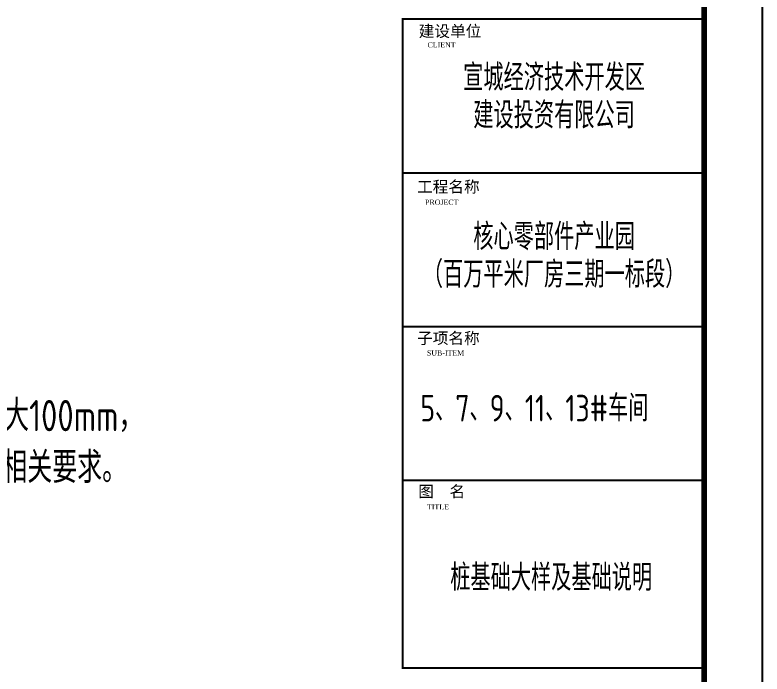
# Model space of a CAD drawing. Extents: x -2746917 to -971774, y -3334247 to -3250358.
# Drawn here: x -2293047 to -2280116, y -3303185 to -3291782 of the extents above; entities that cross this region are included whole.
import ezdxf
from ezdxf.enums import TextEntityAlignment as Align

# ---------------------------------------------------------------- set-up
doc = ezdxf.new("R2010")
doc.units = 0
doc.header["$LTSCALE"] = 1000
doc.header["$MEASUREMENT"] = 0
doc.layers.get('0').update_dxf_attribs({"linetype": 'CONTINUOUS'})
for name, color, linetype in [('PUB_TEXT', 7, 'CONTINUOUS'), ('PUB_TITLE', 4, 'CONTINUOUS'), ('TEXT', 7, 'CONTINUOUS'), ('WIN', 3, 'CONTINUOUS')]:
    doc.layers.add(name, color=color, linetype=linetype)
doc.layers.add('yichutu', color=7, linetype='CONTINUOUS', true_color=0xffffff, plot=False)
doc.styles.add('GHF', font='times.ttf')
doc.styles.add('hztxt', font='tssdeng.shx', dxfattribs={"width": 0.8, "bigfont": 'tssdchn.shx'})
doc.styles.add('STYLE1', font='simhei.ttf', dxfattribs={"width": 0.8})
doc.styles.add('TSSD_Rein', font='Tssdeng.shx', dxfattribs={"width": 0.75, "bigfont": 'hztxt.shx'})

# ---------------------------------------------------------------- blocks, each defined once
blk = doc.blocks.new('yct-743-420-74300-42000-100-2002.0')
at = {"layer": 'yichutu', "color": 7, "true_color": 0xffffff}
blk.add_lwpolyline([(0, 0), (0, 42000), (74300, 42000), (74300, 0)], close=True, dxfattribs=at)
blk = doc.blocks.new('A$C6B365CFD')
at = {"layer": 'PUB_TITLE', "color": 4}
for p, q in [((-2388, 4569), (2833, 4569)), ((-2388, 1910), (2833, 1910)), ((-2388, -749), (2833, -749))]:
    blk.add_line(p, q, dxfattribs=at)
at = {"layer": 'PUB_TITLE'}
blk.add_lwpolyline([(-70467, -17093), (-70467, 24907), (3833, 24907), (3833, -17093)], close=True, dxfattribs=at)
at = {"layer": 'PUB_TITLE', "const_width": 100}
blk.add_lwpolyline([(2833, -16093), (2833, 23907), (-69753, 23907), (-69753, -16093), (2833, -16093)], dxfattribs=at)
at = {"layer": 'PUB_TITLE', "color": 4, "const_width": 35.1}
blk.add_lwpolyline([(-2388, 7229), (2833, 7229), (2833, -3999), (-2388, -3999)], close=True, dxfattribs=at)
at = {"layer": 'PUB_TEXT'}
for s, height, style, p in [('建设单位', 198.6, 'STYLE1', (-2109, 6919)), ('CLIENT', 89.4, 'GHF', (-1957, 6736)), ('工程名称', 198.6, 'STYLE1', (-2138, 4227)), ('PROJECT', 89.4, 'GHF', (-1999, 4014)), ('子项名称', 198.6, 'STYLE1', (-2138, 1607)), ('SUB-ITEM', 89.4, 'GHF', (-1967, 1405)), ('图  名', 198.6, 'STYLE1', (-2117, -1046)), ('TITLE', 89.4, 'GHF', (-1966, -1258))]:
    blk.add_text(s, height=height, dxfattribs=dict(at, style=style)).set_placement(p)
at = {"layer": 'WIN', "color": 6, "style": 'hztxt', "width": 0.8}
for s, p in [('宣城经济技术开发区', (234, 5987)), ('建设投资有限公司', (234, 5334)), ('核心零部件产业园', (234, 3233)), ('（百万平米厂房三期一标段）', (234, 2580))]:
    blk.add_text(s, height=460, dxfattribs=at).set_placement(p, align=Align.CENTER)
blk.add_text('5、7、9、11、13#车间', height=460, dxfattribs=at).set_placement((-2081, 265))

msp = doc.modelspace()

# ---------------------------------------------------------------- block references
at = {"ltscale": 1.5}
msp.add_blockref('A$C6B365CFD', (-2283948.99, -3299080.41), dxfattribs=at)
at = {"layer": 'yichutu'}
msp.add_blockref('yct-743-420-74300-42000-100-2002.0', (-2354415.7, -3316173.05), dxfattribs=at)

# ---------------------------------------------------------------- texts
at = {"layer": 'TEXT', "style": 'TSSD_Rein', "width": 0.8}
for s, p in [('3) 本工程的桩均应若采用钢套筒护壁施工，护筒厚度应满足施工要求，孔口护筒可采用4~8mm厚钢板制作。护筒内径比桩身直径大100mm，', (-2318080.04, -3298984.06)), ('上部开设1~2个溢流孔。水下施工的护筒应打入不透水层,除此以外还应符合《建筑桩基技术规程》JGJ94-2008中第6.3条的相关要求。', (-2317224.77, -3299879.07))]:
    msp.add_text(s, height=540, dxfattribs=at).set_placement(p)
at = {"layer": 'WIN', "color": 3, "style": 'hztxt', "width": 0.8}
msp.add_text('桩基础大样及基础说明', height=460, dxfattribs=at).set_placement((-2283765.01, -3301745.49), align=Align.CENTER)

doc.saveas('drawing.dxf')
